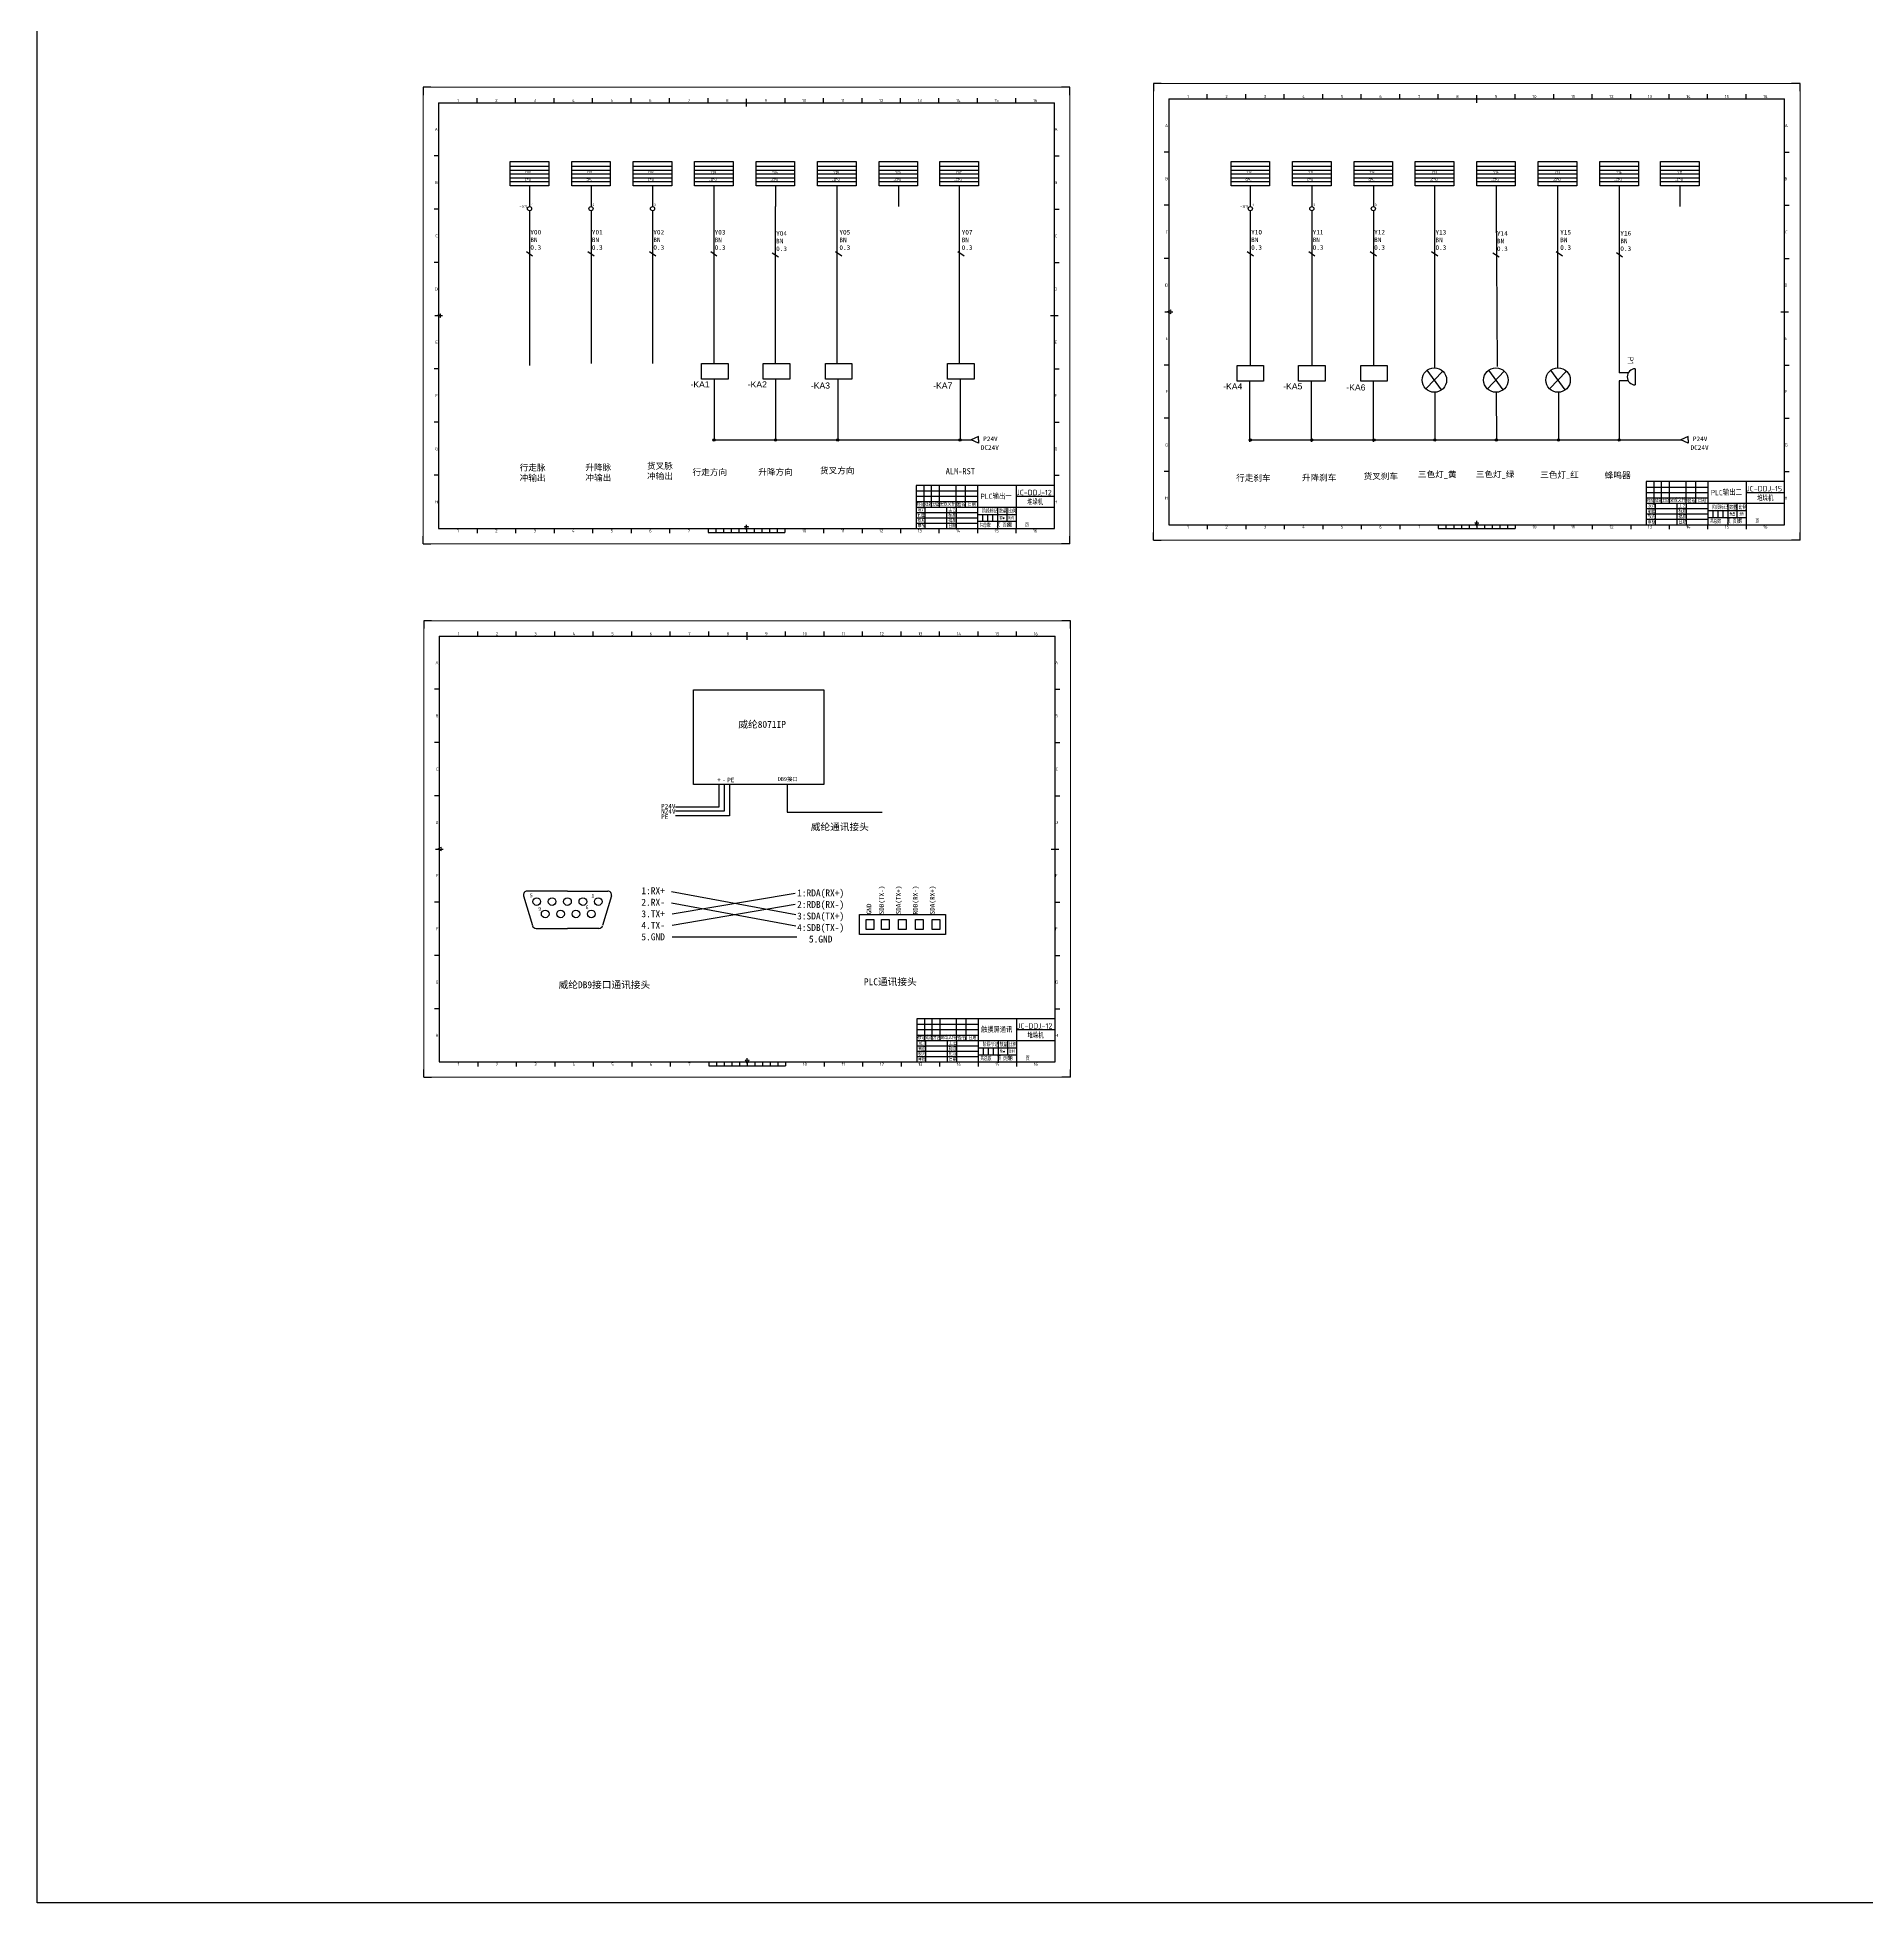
# Model space of a CAD drawing. Header units: inches. Extents: x -128 to 31549, y -2321 to 19035.
# Drawn here: x -128 to 2252, y 2061 to 4488 of the extents above; entities that cross this region are included whole.
import ezdxf
from ezdxf.enums import TextEntityAlignment as Align

# ---------------------------------------------------------------- set-up
doc = ezdxf.new("R2010")
doc.units = ezdxf.units.IN
doc.header["$MEASUREMENT"] = 0
for name, color, linetype in [('AE_BOR', 1, 'Continuous'), ('BLU_0.5mm^2', 5, 'Continuous'), ('SYMS', 7, 'Continuous'), ('TAGS', 51, 'Continuous'), ('TAN_0.5mm^2', 31, 'Continuous'), ('WIRENO', 70, 'Continuous'), ('图框_外框线', 7, 'Continuous'), ('图框_标题栏属性', 1, 'Continuous'), ('图框_标题栏文字', 6, 'Continuous')]:
    doc.layers.add(name, color=color, linetype=linetype)
doc.styles.get("Standard").update_dxf_attribs({"font": 'txt', "bigfont": 'gbcbig.shx'})
doc.styles.add('WD', font='romans.shx', dxfattribs={"bigfont": 'gbcbig.shx'})
doc.styles.add('WD_IEC', font='ISOCP2.shx', dxfattribs={"width": 0.9, "height": 4, "bigfont": 'gbcbig.shx'})
doc.styles.add('工程字', font='gbenor.shx', dxfattribs={"bigfont": 'gbcbig.shx'})
doc.styles.add('样式 1', font='')
doc.styles.get('样式 1').set_extended_font_data('NSimSun')

# ---------------------------------------------------------------- blocks, each defined once
blk = doc.blocks.new('gb_a1')
for p, q in [((20, 574), (20, 20)), ((20, 574), (821, 574)), ((821, 20), (821, 574)), ((20, 20), (821, 20))]:
    blk.add_line(p, q)
at = {"layer": 'AE_BOR', "lineweight": 30}
for p, q in [((10, 594), (0, 594)), ((0, 594), (0, 584)), ((841, 594), (830, 594)), ((841, 584), (841, 594)), ((0, 0), (0, 10)), ((0, 0), (10, 0)), ((841, 0), (830, 0)), ((841, 0), (841, 10))]:
    blk.add_line(p, q, dxfattribs=at)
at = {"layer": 'AE_BOR', "color": 1, "lineweight": 15}
for p, q in [((0, 594), (841, 594)), ((0, 0), (0, 594)), ((841, 594), (841, 0)), ((17.5, 297), (22.5, 299.5)), ((22.5, 294.5), (17.5, 297)), ((22.5, 299.5), (22.5, 294.5)), ((841, 0), (0, 0)), ((420.5, 17.5), (418, 22.5)), ((418, 22.5), (423, 22.5)), ((423, 22.5), (420.5, 17.5))]:
    blk.add_line(p, q, dxfattribs=at)
at = {"layer": 'AE_BOR'}
for p, q in [((70.0625, 574), (70.0625, 580)), ((120.125, 574), (120.125, 580)), ((170.1875, 574), (170.1875, 580)), ((220.25, 574), (220.25, 580)), ((270.3125, 574), (270.3125, 580)), ((320.375, 574), (320.375, 580)), ((370.4375, 574), (370.4375, 580)), ((470.5625, 574), (470.5625, 580)), ((520.625, 574), (520.625, 580)), ((570.6875, 574), (570.6875, 580)), ((620.75, 574), (620.75, 580)), ((670.8125, 574), (670.8125, 580)), ((720.875, 574), (720.875, 580)), ((770.9375, 574), (770.9375, 580)), ((20, 504.75), (14, 504.75)), ((821, 504.75), (827, 504.75)), ((20, 435.5), (14, 435.5)), ((821, 435.5), (827, 435.5)), ((20, 366.25), (14, 366.25)), ((821, 366.25), (827, 366.25)), ((20, 227.75), (14, 227.75)), ((821, 227.75), (827, 227.75)), ((20, 158.5), (14, 158.5)), ((821, 158.5), (827, 158.5)), ((20, 89.25), (14, 89.25)), ((821, 89.25), (827, 89.25)), ((70.0625, 20), (70.0625, 14)), ((120.125, 20), (120.125, 14)), ((170.1875, 20), (170.1875, 14)), ((220.25, 20), (220.25, 14)), ((270.3125, 20), (270.3125, 14)), ((320.375, 20), (320.375, 14)), ((520.625, 20), (520.625, 14)), ((570.6875, 20), (570.6875, 14)), ((620.75, 20), (620.75, 14)), ((670.8125, 20), (670.8125, 14)), ((720.875, 20), (720.875, 14)), ((770.9375, 20), (770.9375, 14))]:
    blk.add_line(p, q, dxfattribs=at)
at = {"layer": 'AE_BOR', "color": 2, "lineweight": 30}
for p, q in [((420.5, 574), (420.5, 579)), ((420.5, 569), (420.5, 574)), ((15, 297), (25, 297)), ((816, 297), (826, 297)), ((420.5, 20), (420.5, 25)), ((370.5, 20), (370.5, 15)), ((370.5, 15), (470.5, 15)), ((380.5, 20), (380.5, 15)), ((390.5, 20), (390.5, 15)), ((400.5, 20), (400.5, 15)), ((410.5, 20), (410.5, 15)), ((420.5, 20), (420.5, 15)), ((430.5, 20), (430.5, 15)), ((440.5, 20), (440.5, 15)), ((450.5, 20), (450.5, 15)), ((460.5, 20), (460.5, 15)), ((470.5, 20), (470.5, 15))]:
    blk.add_line(p, q, dxfattribs=at)
at = {"layer": 'AE_BOR', "style": 'WD_IEC'}
for s, p in [('1', (45.03125, 575)), ('2', (95.09375, 575)), ('3', (145.15625, 575)), ('4', (195.21875, 575)), ('5', (245.28125, 575)), ('6', (295.34375, 575)), ('7', (345.40625, 575)), ('8', (395.46875, 575)), ('9', (445.53125, 575)), ('10', (495.59375, 575)), ('11', (545.65625, 575)), ('12', (595.71875, 575)), ('13', (645.78125, 575)), ('14', (695.84375, 575)), ('15', (745.90625, 575)), ('16', (795.96875, 575)), ('1', (45.03125, 15)), ('2', (95.09375, 15)), ('3', (145.15625, 15)), ('4', (195.21875, 15)), ('5', (245.28125, 15)), ('6', (295.34375, 15)), ('7', (345.40625, 15)), ('10', (495.59375, 15)), ('11', (545.65625, 15)), ('12', (595.71875, 15)), ('13', (645.78125, 15)), ('14', (695.84375, 15)), ('15', (745.90625, 15)), ('16', (795.96875, 15))]:
    blk.add_text(s, height=4, dxfattribs=at).set_placement(p, align=Align.CENTER)
for s, p in [('A', (19, 539.375)), ('A', (825.04762, 539.375)), ('B', (19, 470.125)), ('B', (824.66667, 470.125)), ('C', (19, 400.875)), ('C', (824.85714, 400.875)), ('D', (19, 331.625)), ('D', (824.66667, 331.625)), ('E', (19, 262.375)), ('E', (824.47619, 262.375)), ('F', (19, 193.125)), ('F', (824.47619, 193.125)), ('G', (19, 123.875)), ('G', (824.85714, 123.875)), ('H', (19, 54.625)), ('H', (824.66667, 54.625))]:
    blk.add_text(s, height=4, dxfattribs=at).set_placement(p, align=Align.MIDDLE_RIGHT)
blk = doc.blocks.new('GB_TitleBlock')
at = {"lineweight": -3}
for p, q in [((-50, 42), (0, 42)), ((-50, 28), (0, 28))]:
    blk.add_line(p, q, dxfattribs=at)
blk.add_point((-17, 42), dxfattribs=at)
at = {"layer": '图框_外框线'}
for p, q in [((-180, 49), (-100, 49)), ((-170, 56), (-170, 28)), ((-160, 28), (-160, 56)), ((-150, 56), (-150, 28)), ((-128, 28), (-128, 56)), ((-116, 56), (-116, 28)), ((-100, 56), (-100, 0)), ((-50, 56), (-50, 0)), ((-180, 42), (-100, 42)), ((-180, 35), (-100, 35)), ((-180, 28), (-50, 28)), ((-168, 0), (-168, 28)), ((-140, 0), (-140, 28)), ((-128, 28), (-128, 0)), ((-74, 28), (-74, 0)), ((-62, 28), (-62, 9)), ((-180, 21), (-100, 21)), ((-180, 14), (-100, 14)), ((-180, 7), (-100, 7)), ((-50, 18), (-100, 18)), ((-50, 9), (-100, 9)), ((-93.5, 18), (-93.5, 9)), ((-87, 18), (-87, 9)), ((-80.5, 18), (-80.5, 9))]:
    blk.add_line(p, q, dxfattribs=at)
blk.add_lwpolyline([(0, 56), (-180, 56), (-180, 0), (0, 0), (0, 56)], dxfattribs=at)
at = {"style": 'WD', "flags": 1}
blk.add_attdef('WD_TB', (-168.4, 50.5), '', height=2, dxfattribs=at)
at = {"layer": '图框_标题栏属性', "style": '工程字'}
for tag, p in [('REV3', (-179.6, 50.9)), ('REV2', (-179.4, 43.5)), ('REV1', (-179.4, 36.8))]:
    blk.add_attdef(tag, p, '', height=3, dxfattribs=at)
for tag, height, width, p, p2 in [('REV3DET', 3, 13.288798, (-148.8, 50.8), (-130.5, 50.8)), ('BY3', 3, 6.930672, (-126.9, 50.8), (-117.4, 50.8)), ('RD3', 3, 9.096075, (-114.7, 50.8), (-102.2, 50.8)), ('REV2DET', 3, 1.39216, (-148.8, 43.8), (-130.5, 43.8)), ('REV1DET', 3, 13.288798, (-148.8, 36.8), (-130.5, 36.8)), ('BY2', 3, 6.930672, (-126.9, 43.8), (-117.4, 43.8)), ('BY1', 3, 6.930672, (-126.9, 36.8), (-117.4, 36.8)), ('RD2', 3, 9.096075, (-114.7, 43.8), (-102.2, 43.8)), ('RD1', 3, 9.096075, (-114.7, 36.8), (-102.2, 36.8)), ('文件名称', 7, 2.04191, (-96.3, 38.3), (-55.6, 38.3))]:
    blk.add_attdef(tag, text='', height=height, dxfattribs=dict(at, width=width)).set_placement(p, p2, align=Align.FIT)
for tag, p in [('图号', (-26.6, 46.9)), ('项目名称', (-25.3, 35.2))]:
    blk.add_attdef(tag, text='', height=7, dxfattribs=at).set_placement(p, align=Align.MIDDLE)
at = {"layer": '图框_标题栏属性', "lineweight": -3}
for tag, p in [('罗文根', (-163.6, 22.3)), ('工艺', (-123.6, 22.3)), ('校对', (-163.6, 8.3)), ('制图', (-163.6, 15.3)), ('审核', (-163.6, 1.3)), ('标准', (-123.6, 15.3)), ('批准', (-123.6, 8.3)), ('日期', (-123.6, 1.3))]:
    blk.add_attdef(tag, p, '', height=5, dxfattribs=at)
at = {"layer": '图框_标题栏属性', "style": '工程字'}
for tag, height, p in [('总数', 5, (-87.7, 4.4)), ('数量', 3.5, (-68, 13.6)), ('页数', 5, (-62.4, 4.4)), ('比例', 3.5, (-56.4, 13.7))]:
    blk.add_attdef(tag, text='', height=height, dxfattribs=at).set_placement(p, align=Align.MIDDLE_CENTER)
at = {"layer": '图框_标题栏文字', "style": '工程字'}
for s, p in [('标记', (-179, 29.4)), ('设计', (-178, 22.3)), ('处数', (-169, 29.4)), ('分区', (-159, 29.4)), ('更改文件号', (-149, 29.6)), ('工艺', (-138, 22.1)), ('签名', (-126, 29)), ('日期', (-112.5, 29)), ('阶段标记', (-94.1, 20.2)), ('数量', (-72.1, 20)), ('比例', (-60, 20)), ('制图', (-178, 15)), ('校对', (-178, 8.3)), ('审核', (-178, 1.1)), ('标准', (-138, 14.9)), ('批准', (-138, 8.1)), ('日期', (-138, 1.1)), ('共     页   第     页', (-97.2, 2))]:
    blk.add_text(s, height=5, dxfattribs=at).set_placement(p)
blk = doc.blocks.new('A$C5F215F0F')
for p, q in [((25.1, 31.7), (25.1, 58.8)), ((0, 26.7), (50.1, 26.7)), ((50.1, 31.7), (50.1, 0)), ((0, 21.7), (50.1, 21.7)), ((0, 16.7), (50.1, 16.7)), ((0, 11.7), (50.1, 11.7)), ((0, 6.7), (50.1, 6.7))]:
    blk.add_line(p, q)
blk.add_lwpolyline([(50.1, 0), (0, 0), (0, 31.7), (50.1, 31.7)])
blk.add_circle((25.1, 61.6), 2.75)
at = {"ltscale": 4, "style": 'WD_IEC'}
blk.add_attdef('TAG1', text='', height=4, dxfattribs=at).set_placement((15.5, 57), align=Align.CENTER)
for tag, p in [('TERM03', (39.9, 57.2)), ('TERM01', (30.2, 24)), ('TERM02', (30.4, 13.7))]:
    blk.add_attdef(tag, text='', height=3, dxfattribs=at).set_placement(p, align=Align.MIDDLE_RIGHT)
blk = doc.blocks.new('A$C605967B0')
for p, q in [((0, 27.1), (0, 58.8)), ((50.1, 52.1), (0, 52.1)), ((50.1, 47.1), (0, 47.1)), ((50.1, 42.1), (0, 42.1)), ((50.1, 37.1), (0, 37.1)), ((50.1, 32.1), (0, 32.1)), ((25.1, 27.1), (25.1, 0))]:
    blk.add_line(p, q)
blk.add_lwpolyline([(0, 58.8), (50.1, 58.8), (50.1, 27.1), (0, 27.1)])
at = {"ltscale": 4, "style": 'WD_IEC'}
for tag, p in [('TERM01', (32.2, 34.7)), ('TERM02', (33.1, 44.6))]:
    blk.add_attdef(tag, text='', height=3, dxfattribs=at).set_placement(p, align=Align.MIDDLE_RIGHT)
blk = doc.blocks.new('wddot')
for radius in [0.72, 0.449, 0.223]:
    blk.add_circle((0, 0), radius)
blk = doc.blocks.new('HAN1Z')
for p, q in [((-5, 10), (5, 10)), ((-2.5, 5.7), (-2.5, 0)), ((2.5, 5.7), (2.5, 0))]:
    blk.add_line(p, q)
blk.add_arc((0, 10), 5, 180, 0)
at = {"style": 'WD_IEC'}
for tag, p in [('TAG1', (0, 11.6)), ('INST', (0, 18.6)), ('LOC', (0, 15.1)), ('DESC2', (0, -12.2)), ('DESC1', (0, -8.8)), ('XREF', (0, -5)), ('DESC3', (0, -15.8))]:
    blk.add_attdef(tag, text='', height=2.5, dxfattribs=at).set_placement(p, align=Align.CENTER)
for tag, height, flags, p in [('MFG', 1.5, 9, (-8.5, 7.2)), ('TERM01', 2, 8, (-3.8, 1)), ('CAT', 1.5, 9, (-8.5, 4.8))]:
    blk.add_attdef(tag, text='', height=height, dxfattribs=dict(at, flags=flags)).set_placement(p, align=Align.RIGHT)
for tag, p, height, flags in [('X4TERM01', (-2.5, 0), 0.32, 1), ('X1TERM01', (2.5, 0), 0.32, 1), ('TERM02', (3.8, 1), 2, 8), ('ASSYCODE', (6, 8.5), 1, 1), ('FAMILY', (6, 7), 1, 1), ('CATDESC', (6, 5.5), 1, 1)]:
    blk.add_attdef(tag, p, '', height=height, dxfattribs=dict(at, flags=flags))

msp = doc.modelspace()

# ---------------------------------------------------------------- linework, layer by layer
at = {"color": 0}
for p, q in [((752, 4267.7), (752, 4063.3)), ((832, 4267.7), (832, 4063.3)), ((912, 4267.7), (912.1, 4063.3)), ((1071.1, 4267.7), (1071.2, 4063.3)), ((1849.6, 4267.7), (1849.6, 4057.9)), ((1929.6, 4267.7), (1929.6, 4051.4)), ((508.3, 4209.1), (516.4, 4203.6)), ((588.3, 4209.1), (596.4, 4203.6)), ((668.3, 4209.1), (676.4, 4203.6)), ((748, 4209), (756.1, 4203.5)), ((828, 4207.6), (836.1, 4202.1)), ((910.3, 4209), (918.4, 4203.5)), ((1069.4, 4209), (1077.5, 4203.5)), ((1445.9, 4209.1), (1454, 4203.6)), ((1525.9, 4209.1), (1534, 4203.6)), ((1605.9, 4209.1), (1614, 4203.6)), ((1685.5, 4209), (1693.7, 4203.5)), ((1765.5, 4207.6), (1773.7, 4202.1)), ((1847.9, 4209), (1856, 4203.5)), ((1926, 4207.7), (1934.2, 4202.2)), ((1700.2, 4053.7), (1678.3, 4030.6)), ((1698.7, 4029.1), (1680, 4054.9)), ((1780.2, 4053.7), (1758.3, 4030.6)), ((1778.7, 4029.1), (1760, 4054.9)), ((1861.1, 4053.7), (1839.2, 4030.6)), ((1859.6, 4029.1), (1840.9, 4054.9)), ((1929.6, 4040.9), (1929.6, 3964.1)), ((1689.7, 4026.3), (1689.9, 3964.1)), ((1769.7, 4026.3), (1769.9, 3964.1)), ((1850.6, 4026.3), (1850.8, 3964.1)), ((758.5, 3516), (758.5, 3486.5)), ((765.5, 3516), (765.5, 3481)), ((772.5, 3516), (772.5, 3475)), ((847.5, 3516), (847.5, 3480)), ((758.5, 3486.5), (702, 3486.5)), ((765.5, 3481), (702, 3481)), ((772.5, 3475), (702, 3475)), ((847.5, 3480), (971, 3480)), ((561.7, 3377.2), (509.3, 3377.2)), ((561.7, 3377.2), (614.1, 3377.2)), ((697.2, 3376.5), (858.7, 3346.5)), ((697.7, 3347.5), (857.7, 3374.5)), ((504.5, 3370.8), (516, 3332.2)), ((618.9, 3370.8), (607.3, 3332.2)), ((697.2, 3362), (858.7, 3332)), ((697.7, 3333), (857.7, 3360)), ((520.8, 3328.6), (561.7, 3328.6)), ((602.6, 3328.6), (561.7, 3328.6)), ((697.7, 3317.5), (860.2, 3317.5))]:
    msp.add_line(p, q, dxfattribs=at)
at = {"color": 7}
for p, q in [((1096.2, 3968.4), (1086.7, 3964.1)), ((1096.2, 3959.9), (1086.7, 3964.1)), ((1096.2, 3964.1), (1096.2, 3968.4)), ((1096.2, 3964.1), (1096.2, 3959.9)), ((2019.4, 3968.4), (2009.9, 3964.1)), ((2019.4, 3959.9), (2009.9, 3964.1)), ((2019.4, 3964.1), (2019.4, 3968.4)), ((2019.4, 3964.1), (2019.4, 3959.9))]:
    msp.add_line(p, q, dxfattribs=at)
at = {"color": 3}
msp.add_lwpolyline([(-127.9, 7703.8), (4880.5, 7703.8), (4880.5, 2061.2), (-127.9, 2061.2)], close=True, dxfattribs=at)
at = {"color": 0}
for points in [[(725.5, 3639), (895, 3639), (895, 3516), (725.5, 3516)], [(941.7, 3346.5), (1053.2, 3346.5), (1053.2, 3320.5), (941.7, 3320.5)], [(950.2, 3340), (960.2, 3340), (960.2, 3327), (950.2, 3327)], [(970.2, 3340), (980.2, 3340), (980.2, 3327), (970.2, 3327)], [(992.2, 3340), (1002.2, 3340), (1002.2, 3327), (992.2, 3327)], [(1014.2, 3340), (1024.2, 3340), (1024.2, 3327), (1014.2, 3327)], [(1036.2, 3340), (1046.2, 3340), (1046.2, 3327), (1036.2, 3327)]]:
    msp.add_lwpolyline(points, close=True, dxfattribs=at)
for centre, radius in [((1689.3, 4042), 15.9), ((1769.3, 4042), 15.9), ((1850.2, 4042), 15.9), ((521.7, 3363.5), 5), ((532.7, 3347.5), 5), ((541.7, 3363.5), 5), ((552.7, 3347.5), 5), ((561.7, 3363.5), 5), ((572.7, 3347.5), 5), ((581.7, 3363.5), 5), ((592.7, 3347.5), 5), ((601.7, 3363.5), 5)]:
    msp.add_circle(centre, radius, dxfattribs=at)
for centre, start, end in [((509.3, 3372.2), 90, 196.6529), ((614.1, 3372.2), 343.3471, 90), ((520.8, 3333.6), 196.6529, 270), ((602.6, 3333.6), 270, 343.3471)]:
    msp.add_arc(centre, 5, start, end, dxfattribs=at)
at = {"layer": 'BLU_0.5mm^2', "color": 0}
for p, q in [((752.3, 4043), (752.3, 3964.1)), ((752.3, 4043), (752.3, 3964.1)), ((832.3, 4043), (832.3, 3964.1)), ((832.3, 4043), (832.3, 3964.1)), ((913.3, 4043), (913.3, 3964.1)), ((1072.3, 4043), (1072.3, 3964.1)), ((1448.9, 4040.5), (1448.9, 3961.7)), ((1448.9, 4040.5), (1448.9, 3961.7)), ((1528.9, 4040.5), (1528.9, 3961.7)), ((1528.9, 4040.5), (1528.9, 3961.7)), ((1609.8, 4040.5), (1609.8, 3961.7))]:
    msp.add_line(p, q, dxfattribs=at)
at = {"layer": 'BLU_0.5mm^2', "color": 7}
for p, q in [((752.3, 3964.1), (1086.7, 3964.1)), ((1449.9, 3964.1), (1769.9, 3964.1)), ((1689.9, 3964.1), (2009.9, 3964.1))]:
    msp.add_line(p, q, dxfattribs=at)
for points in [[(736.1, 4063.3), (770.7, 4063.3), (770.7, 4043.1), (736.1, 4043.1)], [(736.1, 4063.3), (770.7, 4063.3), (770.7, 4043.1), (736.1, 4043.1)], [(816.1, 4063.3), (850.7, 4063.3), (850.7, 4043.1), (816.1, 4043.1)], [(816.1, 4063.3), (850.7, 4063.3), (850.7, 4043.1), (816.1, 4043.1)], [(897.1, 4063.3), (931.6, 4063.3), (931.6, 4043.1), (897.1, 4043.1)], [(1056.1, 4063.3), (1090.7, 4063.3), (1090.7, 4043.1), (1056.1, 4043.1)], [(1432.7, 4060.9), (1467.2, 4060.9), (1467.2, 4040.7), (1432.7, 4040.7)], [(1432.7, 4060.9), (1467.2, 4060.9), (1467.2, 4040.7), (1432.7, 4040.7)], [(1512.7, 4060.9), (1547.2, 4060.9), (1547.2, 4040.7), (1512.7, 4040.7)], [(1512.7, 4060.9), (1547.2, 4060.9), (1547.2, 4040.7), (1512.7, 4040.7)], [(1593.6, 4060.9), (1628.1, 4060.9), (1628.1, 4040.7), (1593.6, 4040.7)]]:
    msp.add_lwpolyline(points, close=True, dxfattribs=at)
at = {"layer": 'TAN_0.5mm^2', "color": 0}
for p, q in [((512.3, 4262.2), (512.3, 4060.9)), ((592.3, 4262.2), (592.3, 4063.3)), ((672.3, 4262.2), (672.3, 4063.3)), ((1449.9, 4262.2), (1449.9, 4060.9)), ((1529.9, 4262.2), (1529.9, 4060.9)), ((1609.9, 4262.2), (1609.9, 4060.9)), ((1689.6, 4267.7), (1689.6, 4057.9)), ((1769.6, 4267.7), (1771, 4059.5))]:
    msp.add_line(p, q, dxfattribs=at)

# ---------------------------------------------------------------- block references
at = {"color": 0}
for p in [(374.1, 3828.8), (1323.9, 3833.8), (374.9, 3134.9)]:
    msp.add_blockref('gb_a1', p, dxfattribs=at)
ref = msp.add_blockref('A$C5F215F0F', (537.4, 4326.5), dxfattribs=dict(at, rotation=180))
ref.add_attrib('TERM03', '1', dxfattribs={"ltscale": 4, "height": 3, "style": 'WD_IEC'}).set_placement((516.6, 4269.9), align=Align.MIDDLE_RIGHT)
ref.add_attrib('TERM01', '-CPU', dxfattribs={"ltscale": 4, "height": 3, "style": 'WD_IEC'}).set_placement((514.1, 4302.5), align=Align.MIDDLE_RIGHT)
ref.add_attrib('TAG1', '-X3', dxfattribs={"ltscale": 4, "height": 4, "style": 'WD_IEC'}).set_placement((504.1, 4265.6), align=Align.CENTER)
ref.add_attrib('TERM02', 'Y00', dxfattribs={"ltscale": 4, "height": 3, "style": 'WD_IEC'}).set_placement((513.7, 4312.9), align=Align.MIDDLE_RIGHT)
ref = msp.add_blockref('A$C5F215F0F', (617.4, 4326.5), dxfattribs=dict(at, rotation=180))
ref.add_attrib('TERM03', '2', dxfattribs={"ltscale": 4, "height": 3, "style": 'WD_IEC'}).set_placement((596.6, 4269.9), align=Align.MIDDLE_RIGHT)
ref.add_attrib('TERM01', '-CPU', dxfattribs={"ltscale": 4, "height": 3, "style": 'WD_IEC'}).set_placement((594.1, 4302.5), align=Align.MIDDLE_RIGHT)
ref.add_attrib('TERM02', 'Y01', dxfattribs={"ltscale": 4, "height": 3, "style": 'WD_IEC'}).set_placement((593.7, 4312.9), align=Align.MIDDLE_RIGHT)
ref = msp.add_blockref('A$C5F215F0F', (697.4, 4326.5), dxfattribs=dict(at, rotation=180))
ref.add_attrib('TERM03', '3', dxfattribs={"ltscale": 4, "height": 3, "style": 'WD_IEC'}).set_placement((676.6, 4269.9), align=Align.MIDDLE_RIGHT)
ref.add_attrib('TERM01', '-CPU', dxfattribs={"ltscale": 4, "height": 3, "style": 'WD_IEC'}).set_placement((674.1, 4302.5), align=Align.MIDDLE_RIGHT)
ref.add_attrib('TERM02', 'Y02', dxfattribs={"ltscale": 4, "height": 3, "style": 'WD_IEC'}).set_placement((673.7, 4312.9), align=Align.MIDDLE_RIGHT)
ref = msp.add_blockref('A$C605967B0', (727, 4267.7), dxfattribs=at)
ref.add_attrib('TERM01', '-CPU', dxfattribs={"ltscale": 4, "height": 3, "style": 'WD_IEC'}).set_placement((755.9, 4302.4), align=Align.MIDDLE_RIGHT)
ref.add_attrib('TERM02', 'Y03', dxfattribs={"ltscale": 4, "height": 3, "style": 'WD_IEC'}).set_placement((755.3, 4312.3), align=Align.MIDDLE_RIGHT)
ref = msp.add_blockref('A$C605967B0', (807, 4267.7), dxfattribs=at)
ref.add_attrib('TERM01', '-CPU', dxfattribs={"ltscale": 4, "height": 3, "style": 'WD_IEC'}).set_placement((835.9, 4302.4), align=Align.MIDDLE_RIGHT)
ref.add_attrib('TERM02', 'Y04', dxfattribs={"ltscale": 4, "height": 3, "style": 'WD_IEC'}).set_placement((835.3, 4312.3), align=Align.MIDDLE_RIGHT)
ref = msp.add_blockref('A$C605967B0', (887, 4267.7), dxfattribs=at)
ref.add_attrib('TERM01', '-CPU', dxfattribs={"ltscale": 4, "height": 3, "style": 'WD_IEC'}).set_placement((915.9, 4302.4), align=Align.MIDDLE_RIGHT)
ref.add_attrib('TERM02', 'Y05', dxfattribs={"ltscale": 4, "height": 3, "style": 'WD_IEC'}).set_placement((915.3, 4312.3), align=Align.MIDDLE_RIGHT)
ref = msp.add_blockref('A$C605967B0', (967, 4267.7), dxfattribs=at)
ref.add_attrib('TERM01', '-CPU', dxfattribs={"ltscale": 4, "height": 3, "style": 'WD_IEC'}).set_placement((995.9, 4302.4), align=Align.MIDDLE_RIGHT)
ref.add_attrib('TERM02', 'Y06', dxfattribs={"ltscale": 4, "height": 3, "style": 'WD_IEC'}).set_placement((995.3, 4312.3), align=Align.MIDDLE_RIGHT)
ref = msp.add_blockref('A$C605967B0', (1046.1, 4267.7), dxfattribs=at)
ref.add_attrib('TERM01', '-CPU', dxfattribs={"ltscale": 4, "height": 3, "style": 'WD_IEC'}).set_placement((1075, 4302.4), align=Align.MIDDLE_RIGHT)
ref.add_attrib('TERM02', 'Y07', dxfattribs={"ltscale": 4, "height": 3, "style": 'WD_IEC'}).set_placement((1074.4, 4312.3), align=Align.MIDDLE_RIGHT)
ref = msp.add_blockref('A$C5F215F0F', (1475, 4326.5), dxfattribs=dict(at, rotation=180))
ref.add_attrib('TERM03', '1', dxfattribs={"ltscale": 4, "height": 3, "style": 'WD_IEC'}).set_placement((1454.2, 4269.9), align=Align.MIDDLE_RIGHT)
ref.add_attrib('TERM01', '-CPU', dxfattribs={"ltscale": 4, "height": 3, "style": 'WD_IEC'}).set_placement((1451.7, 4302.5), align=Align.MIDDLE_RIGHT)
ref.add_attrib('TAG1', '-X3', dxfattribs={"ltscale": 4, "height": 4, "style": 'WD_IEC'}).set_placement((1441.7, 4265.6), align=Align.CENTER)
ref.add_attrib('TERM02', 'Y10', dxfattribs={"ltscale": 4, "height": 3, "style": 'WD_IEC'}).set_placement((1451.3, 4312.9), align=Align.MIDDLE_RIGHT)
ref = msp.add_blockref('A$C5F215F0F', (1555, 4326.5), dxfattribs=dict(at, rotation=180))
ref.add_attrib('TERM03', '2', dxfattribs={"ltscale": 4, "height": 3, "style": 'WD_IEC'}).set_placement((1534.2, 4269.9), align=Align.MIDDLE_RIGHT)
ref.add_attrib('TERM01', '-CPU', dxfattribs={"ltscale": 4, "height": 3, "style": 'WD_IEC'}).set_placement((1531.7, 4302.5), align=Align.MIDDLE_RIGHT)
ref.add_attrib('TERM02', 'Y11', dxfattribs={"ltscale": 4, "height": 3, "style": 'WD_IEC'}).set_placement((1531.3, 4312.9), align=Align.MIDDLE_RIGHT)
ref = msp.add_blockref('A$C5F215F0F', (1635, 4326.5), dxfattribs=dict(at, rotation=180))
ref.add_attrib('TERM03', '3', dxfattribs={"ltscale": 4, "height": 3, "style": 'WD_IEC'}).set_placement((1614.2, 4269.9), align=Align.MIDDLE_RIGHT)
ref.add_attrib('TERM01', '-CPU', dxfattribs={"ltscale": 4, "height": 3, "style": 'WD_IEC'}).set_placement((1611.7, 4302.5), align=Align.MIDDLE_RIGHT)
ref.add_attrib('TERM02', 'Y12', dxfattribs={"ltscale": 4, "height": 3, "style": 'WD_IEC'}).set_placement((1611.3, 4312.9), align=Align.MIDDLE_RIGHT)
ref = msp.add_blockref('A$C605967B0', (1664.5, 4267.7), dxfattribs=at)
ref.add_attrib('TERM01', '-CPU', dxfattribs={"ltscale": 4, "height": 3, "style": 'WD_IEC'}).set_placement((1693.5, 4302.4), align=Align.MIDDLE_RIGHT)
ref.add_attrib('TERM02', 'Y13', dxfattribs={"ltscale": 4, "height": 3, "style": 'WD_IEC'}).set_placement((1692.9, 4312.3), align=Align.MIDDLE_RIGHT)
ref = msp.add_blockref('A$C605967B0', (1744.5, 4267.7), dxfattribs=at)
ref.add_attrib('TERM01', '-CPU', dxfattribs={"ltscale": 4, "height": 3, "style": 'WD_IEC'}).set_placement((1773.5, 4302.4), align=Align.MIDDLE_RIGHT)
ref.add_attrib('TERM02', 'Y14', dxfattribs={"ltscale": 4, "height": 3, "style": 'WD_IEC'}).set_placement((1772.9, 4312.3), align=Align.MIDDLE_RIGHT)
ref = msp.add_blockref('A$C605967B0', (1824.5, 4267.7), dxfattribs=at)
ref.add_attrib('TERM01', '-CPU', dxfattribs={"ltscale": 4, "height": 3, "style": 'WD_IEC'}).set_placement((1853.5, 4302.4), align=Align.MIDDLE_RIGHT)
ref.add_attrib('TERM02', 'Y15', dxfattribs={"ltscale": 4, "height": 3, "style": 'WD_IEC'}).set_placement((1852.9, 4312.3), align=Align.MIDDLE_RIGHT)
ref = msp.add_blockref('A$C605967B0', (1904.5, 4267.7), dxfattribs=at)
ref.add_attrib('TERM01', '-CPU', dxfattribs={"ltscale": 4, "height": 3, "style": 'WD_IEC'}).set_placement((1933.5, 4302.4), align=Align.MIDDLE_RIGHT)
ref.add_attrib('TERM02', 'Y16', dxfattribs={"ltscale": 4, "height": 3, "style": 'WD_IEC'}).set_placement((1932.9, 4312.3), align=Align.MIDDLE_RIGHT)
ref = msp.add_blockref('A$C605967B0', (1983.6, 4267.7), dxfattribs=at)
ref.add_attrib('TERM01', '-CPU', dxfattribs={"ltscale": 4, "height": 3, "style": 'WD_IEC'}).set_placement((2012.6, 4302.4), align=Align.MIDDLE_RIGHT)
ref.add_attrib('TERM02', 'Y17', dxfattribs={"ltscale": 4, "height": 3, "style": 'WD_IEC'}).set_placement((2011.9, 4312.3), align=Align.MIDDLE_RIGHT)
ref = msp.add_blockref('GB_TitleBlock', (2144.9, 3853.8), dxfattribs=at)
ref.add_attrib('页数', '页数', dxfattribs={"layer": '图框_标题栏属性', "height": 5, "style": '工程字'}).set_placement((2082.5, 3858.1), align=Align.MIDDLE_CENTER)
ref.add_attrib('总数', '总数', dxfattribs={"layer": '图框_标题栏属性', "height": 5, "style": '工程字'}).set_placement((2057.2, 3858.1), align=Align.MIDDLE_CENTER)
ref.add_attrib('比例', '比例', dxfattribs={"layer": '图框_标题栏属性', "height": 3.5, "style": '工程字'}).set_placement((2088.5, 3867.5), align=Align.MIDDLE_CENTER)
ref.add_attrib('数量', '数量', dxfattribs={"layer": '图框_标题栏属性', "height": 3.5, "style": '工程字'}).set_placement((2076.9, 3867.3), align=Align.MIDDLE_CENTER)
ref.add_attrib('项目名称', '堆垛机', dxfattribs={"layer": '图框_标题栏属性', "height": 7, "style": '工程字'}).set_placement((2119.7, 3888.9), align=Align.MIDDLE)
ref.add_attrib('图号', 'JC-DDJ-15', dxfattribs={"layer": '图框_标题栏属性', "height": 7, "style": '工程字'}).set_placement((2118.3, 3900.7), align=Align.MIDDLE)
ref.add_attrib('文件名称', 'PLC输出二', dxfattribs={"layer": '图框_标题栏属性', "height": 7, "style": '工程字', "width": 1.470631}).set_placement((2048.6, 3892.1), (2089.3, 3892.1), align=Align.FIT)
ref = msp.add_blockref('GB_TitleBlock', (1195.1, 3848.8), dxfattribs=at)
ref.add_attrib('页数', '页数', dxfattribs={"layer": '图框_标题栏属性', "height": 5, "style": '工程字'}).set_placement((1132.6, 3853.1), align=Align.MIDDLE_CENTER)
ref.add_attrib('总数', '总数', dxfattribs={"layer": '图框_标题栏属性', "height": 5, "style": '工程字'}).set_placement((1107.3, 3853.1), align=Align.MIDDLE_CENTER)
ref.add_attrib('比例', '比例', dxfattribs={"layer": '图框_标题栏属性', "height": 3.5, "style": '工程字'}).set_placement((1138.7, 3862.5), align=Align.MIDDLE_CENTER)
ref.add_attrib('数量', '数量', dxfattribs={"layer": '图框_标题栏属性', "height": 3.5, "style": '工程字'}).set_placement((1127.1, 3862.3), align=Align.MIDDLE_CENTER)
ref.add_attrib('项目名称', '堆垛机', dxfattribs={"layer": '图框_标题栏属性', "height": 7, "style": '工程字'}).set_placement((1169.8, 3883.9), align=Align.MIDDLE)
ref.add_attrib('图号', 'JC-DDJ-12', dxfattribs={"layer": '图框_标题栏属性', "height": 7, "style": '工程字'}).set_placement((1168.5, 3895.7), align=Align.MIDDLE)
ref.add_attrib('文件名称', 'PLC输出一', dxfattribs={"layer": '图框_标题栏属性', "height": 7, "style": '工程字', "width": 1.466537}).set_placement((1098.8, 3887.1), (1139.4, 3887.1), align=Align.FIT)
ref = msp.add_blockref('GB_TitleBlock', (1195.9, 3154.9), dxfattribs=at)
ref.add_attrib('页数', '页数', dxfattribs={"layer": '图框_标题栏属性', "height": 5, "style": '工程字'}).set_placement((1133.4, 3159.2), align=Align.MIDDLE_CENTER)
ref.add_attrib('总数', '总数', dxfattribs={"layer": '图框_标题栏属性', "height": 5, "style": '工程字'}).set_placement((1108.1, 3159.2), align=Align.MIDDLE_CENTER)
ref.add_attrib('比例', '比例', dxfattribs={"layer": '图框_标题栏属性', "height": 3.5, "style": '工程字'}).set_placement((1139.5, 3168.6), align=Align.MIDDLE_CENTER)
ref.add_attrib('数量', '数量', dxfattribs={"layer": '图框_标题栏属性', "height": 3.5, "style": '工程字'}).set_placement((1127.8, 3168.5), align=Align.MIDDLE_CENTER)
ref.add_attrib('项目名称', '堆垛机', dxfattribs={"layer": '图框_标题栏属性', "height": 7, "style": '工程字'}).set_placement((1170.6, 3190), align=Align.MIDDLE)
ref.add_attrib('图号', 'JC-DDJ-12', dxfattribs={"layer": '图框_标题栏属性', "height": 7, "style": '工程字'}).set_placement((1169.3, 3201.8), align=Align.MIDDLE)
ref.add_attrib('文件名称', '触摸屏通讯', dxfattribs={"layer": '图框_标题栏属性', "height": 7, "style": '工程字', "width": 1.625966}).set_placement((1099.6, 3193.2), (1140.2, 3193.2), align=Align.FIT)
at = {"layer": 'SYMS', "color": 0}
ref = msp.add_blockref('HAN1Z', (1929.6, 4046.1), dxfattribs=dict(at, xscale=2.099999999999454, yscale=2.099999999999454, zscale=2.1, rotation=270))
ref.add_attrib('TAG1', 'P1', dxfattribs={"layer": 'TAGS', "color": 7, "height": 7.5, "rotation": 270, "style": 'WD_IEC'}).set_placement((1940.8, 4067.5), align=Align.CENTER)
at = {"layer": 'SYMS', "color": 0, "xscale": 2, "yscale": 2, "zscale": 2}
for p in [(752.3, 3964.1), (832.3, 3964.1), (913.2, 3964.1), (1072.3, 3964.1), (1449.9, 3964.1), (1529.9, 3964.1), (1610.8, 3964.1), (1689.9, 3964.1), (1689.9, 3964.1), (1769.9, 3964.1), (1769.9, 3964.1), (1850.8, 3964.1), (1929.6, 3964.1)]:
    msp.add_blockref('wddot', p, dxfattribs=at)

# ---------------------------------------------------------------- texts
at = {"color": 7, "char_height": 8, "width": 15.4, "attachment_point": 1}
for s, insert in [('{\\f@Arial Unicode MS|b0|i0|c134|p34;-KA1}', (721.7, 4040.3)), ('{\\f@Arial Unicode MS|b0|i0|c134|p34;-KA2}', (796.2, 4040.3)), ('{\\f@Arial Unicode MS|b0|i0|c134|p34;-KA3}', (878.3, 4038.8)), ('{\\f@Arial Unicode MS|b0|i0|c134|p34;-KA7}', (1037.4, 4038.8)), ('{\\f@Arial Unicode MS|b0|i0|c134|p34;-KA4}', (1414.6, 4037.7)), ('{\\f@Arial Unicode MS|b0|i0|c134|p34;-KA5}', (1492.7, 4037.9)), ('{\\f@Arial Unicode MS|b0|i0|c134|p34;-KA6}', (1574.8, 4036.4))]:
    msp.add_mtext(s, dxfattribs=dict(at, insert=insert))
at = {"color": 0, "insert": (835.5, 3525.5), "char_height": 5, "width": 53, "attachment_point": 1}
msp.add_mtext('{\\fSimSun|b0|i0|c134|p2;DB9接口}', dxfattribs=at)
at = {"color": 0, "char_height": 6, "width": 59.998, "attachment_point": 1, "rotation": 90, "style": '样式 1'}
for s, insert in [('{\\fSimSun|b0|i0|c134|p2;SDB(TX-)}', (967.2, 3346.8)), ('{\\fSimSun|b0|i0|c134|p2;SDA(TX+)}', (989.2, 3346.8)), ('{\\fSimSun|b0|i0|c134|p2;RDB(RX-)}', (1011.2, 3346.8)), ('{\\fSimSun|b0|i0|c134|p2;SDA(RX+)}', (1033.2, 3346.8)), ('{\\fSimSun|b0|i0|c134|p2;GND}', (950.8, 3346.9))]:
    msp.add_mtext(s, dxfattribs=dict(at, insert=insert))
at = {"layer": 'WIRENO', "color": 0}
for s, insert, char_height, width, attachment_point in [('{\\fSimSun|b0|i0|c134|p2;Y00\\PBN\\P0.3}', (513.4, 4237.4), 6, 5, 1), ('{\\fSimSun|b0|i0|c134|p2;Y01\\PBN\\P0.3}', (593.4, 4237.4), 6, 5, 1), ('{\\fSimSun|b0|i0|c134|p2;Y02\\PBN\\P0.3}', (673.4, 4237.4), 6, 5, 1), ('{\\fSimSun|b0|i0|c134|p2;Y03\\PBN\\P0.3}', (753.1, 4237.3), 6, 5, 1), ('{\\fSimSun|b0|i0|c134|p2;Y04\\PBN\\P0.3}', (833.1, 4235.8), 6, 5, 1), ('{\\fSimSun|b0|i0|c134|p2;Y05\\PBN\\P0.3}', (915.4, 4237.3), 6, 5, 1), ('{\\fSimSun|b0|i0|c134|p2;Y07\\PBN\\P0.3}', (1074.5, 4237.3), 6, 5, 1), ('{\\fSimSun|b0|i0|c134|p2;Y10\\PBN\\P0.3}', (1451, 4237.4), 6, 5, 1), ('{\\fSimSun|b0|i0|c134|p2;Y11\\PBN\\P0.3}', (1531, 4237.4), 6, 5, 1), ('{\\fSimSun|b0|i0|c134|p2;Y12\\PBN\\P0.3}', (1611, 4237.4), 6, 5, 1), ('{\\fSimSun|b0|i0|c134|p2;Y13\\PBN\\P0.3}', (1690.7, 4237.3), 6, 5, 1), ('{\\fSimSun|b0|i0|c134|p2;Y14\\PBN\\P0.3}', (1770.7, 4235.8), 6, 5, 1), ('{\\fSimSun|b0|i0|c134|p2;Y15\\PBN\\P0.3}', (1853, 4237.3), 6, 5, 1), ('{\\fSimSun|b0|i0|c134|p2;Y16\\PBN\\P0.3}', (1931.2, 4236), 6, 5, 1), ('{\\fSimSun|b0|i0|c134|p2;\\C1;DC24V}', (1122.8, 3957.2), 6, 44.54, 3), ('{\\fSimSun|b0|i0|c134|p2;P24V}', (1121.2, 3968.5), 6, 44.54, 3), ('{\\fSimSun|b0|i0|c134|p2;\\C1;DC24V}', (2046, 3957.2), 6, 44.54, 3), ('{\\fSimSun|b0|i0|c134|p2;P24V}', (2044.4, 3968.5), 6, 44.54, 3), ('{\\fSimSun|b0|i0|c134|p2;行走脉冲输出}', (516.3, 3909.8), 8, 44.54, 8), ('{\\fSimSun|b0|i0|c134|p2;升降脉冲输出}', (601.8, 3910.1), 8, 44.54, 8), ('{\\fSimSun|b0|i0|c134|p2;货叉脉冲输出}', (682, 3912), 8, 44.54, 8), ('{\\fSimSun|b0|i0|c134|p2;行走方向}', (746.8, 3917.2), 8, 44.54, 8), ('{\\fSimSun|b0|i0|c134|p2;升降方向}', (832.3, 3917.5), 8, 44.54, 8), ('{\\fSimSun|b0|i0|c134|p2;货叉方向}', (912.6, 3919.3), 8, 44.54, 8), ('{\\fSimSun|b0|i0|c134|p2;ALM-RST}', (1072.7, 3919.3), 8, 44.54, 8), ('{\\fSimSun|b0|i0|c134|p2;行走刹车}', (1453.9, 3909.8), 8, 44.54, 8), ('{\\fSimSun|b0|i0|c134|p2;升降刹车}', (1539.4, 3910.1), 8, 44.54, 8), ('{\\fSimSun|b0|i0|c134|p2;货叉刹车}', (1619.6, 3912), 8, 44.54, 8), ('{\\fSimSun|b0|i0|c134|p2;三色灯_黄}', (1693, 3913.8), 8, 61.642, 8), ('{\\fSimSun|b0|i0|c134|p2;三色灯_绿}', (1768.3, 3913.8), 8, 61.642, 8), ('{\\fSimSun|b0|i0|c134|p2;三色灯_红}', (1852, 3913.1), 8, 61.642, 8), ('{\\fSimSun|b0|i0|c134|p2;蜂鸣器}', (1927.8, 3913.3), 8, 61.642, 8), ('{\\fSimSun|b0|i0|c134|p2;威纶8071IP}', (814.9, 3588.5), 9, 137.009, 8), ('{\\fSimSun|b0|i0|c134|p2;+}', (756.5, 3524.9), 6, 44.54, 1), ('{\\fSimSun|b0|i0|c134|p2;-}', (763, 3524.7), 6, 44.54, 1), ('{\\fSimSun|b0|i0|c134|p2;PE}', (769.5, 3524.7), 6, 44.54, 1), ('{\\fSimSun|b0|i0|c134|p2;P24V}', (683.4, 3490.6), 6, 44.54, 1), ('{\\fSimSun|b0|i0|c134|p2;N24V}', (683.5, 3483.9), 6, 44.54, 1), ('{\\fSimSun|b0|i0|c134|p2;PE}', (683.5, 3476.9), 6, 44.54, 1), ('{\\fSimSun|b0|i0|c134|p2;威纶通讯接头}', (915.9, 3455), 9, 137.009, 8), ('{\\fSimSun|b0|i0|c134|p2;5}', (514.6, 3369), 5, 44.54, 8), ('{\\fSimSun|b0|i0|c134|p2;1}', (594.8, 3368.5), 5, 44.54, 8), ('{\\fSimSun|b0|i0|c134|p2;1:RX+\\P2.RX-\\P3.TX+\\P4.TX-\\P5.GND}', (673.1, 3313), 9, 44.54, 8), ('{\\fSimSun|b0|i0|c134|p2;1:RDA(RX+)\\P2:RDB(RX-)\\P3:SDA(TX+)\\P4:SDB(TX-)\\P5.GND}', (891, 3310.1), 9, 44.54, 8), ('{\\fSimSun|b0|i0|c134|p2;9}', (525.6, 3351.5), 5, 44.54, 8), ('{\\fSimSun|b0|i0|c134|p2;6}', (587.1, 3353.5), 5, 44.54, 8), ('{\\fSimSun|b0|i0|c134|p2;威纶DB9接口通讯接头}', (609.7, 3249.6), 9, 137.009, 8), ('{\\fSimSun|b0|i0|c134|p2;PLC通讯接头}', (981.6, 3253.5), 9, 137.009, 8)]:
    msp.add_mtext(s, dxfattribs=dict(at, insert=insert, char_height=char_height, width=width, attachment_point=attachment_point))

doc.saveas('drawing.dxf')
